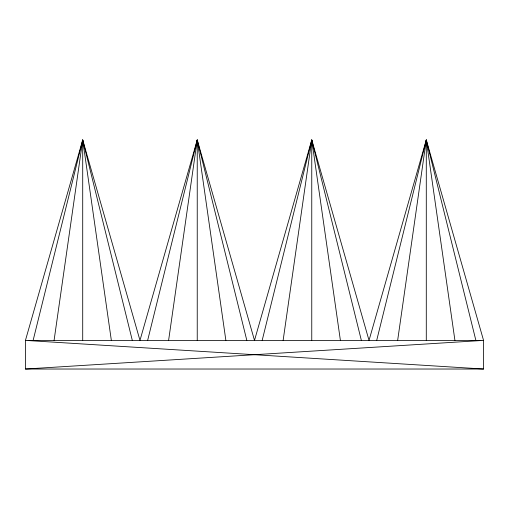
<?xml version="1.0" encoding="UTF-8"?>
<svg xmlns="http://www.w3.org/2000/svg" width="509" height="509" viewBox="0 0 509 509"><rect width="100%" height="100%" fill="white"/><g stroke="black" fill="none" stroke-linecap="round" stroke-linejoin="round"><path stroke-width="0.76" d="M54.081 340.394L82.712 139.975L139.975 340.394L197.237 139.975L254.5 340.394L311.762 139.975L369.025 340.394L426.287 139.975L483.55 340.394L483.55 369.025L25.45 369.025L25.45 340.394L82.712 139.975L132.302 340.394M168.606 340.394L197.237 139.975L246.827 340.394M283.131 340.394L311.762 139.975L361.352 340.394M397.656 340.394L426.287 139.975L475.877 340.394M33.123 340.394L82.712 139.975L111.344 340.394M147.648 340.394L197.237 139.975L225.869 340.394M262.173 340.394L311.762 139.975L340.394 340.394M376.698 340.394L426.287 139.975L454.919 340.394M25.45 369.025L483.55 340.394L25.45 340.394L483.55 369.025M426.287 139.975L426.287 340.394M311.762 139.975L311.762 340.394M197.237 139.975L197.237 340.394M82.712 139.975L82.712 340.394"/></g></svg>
